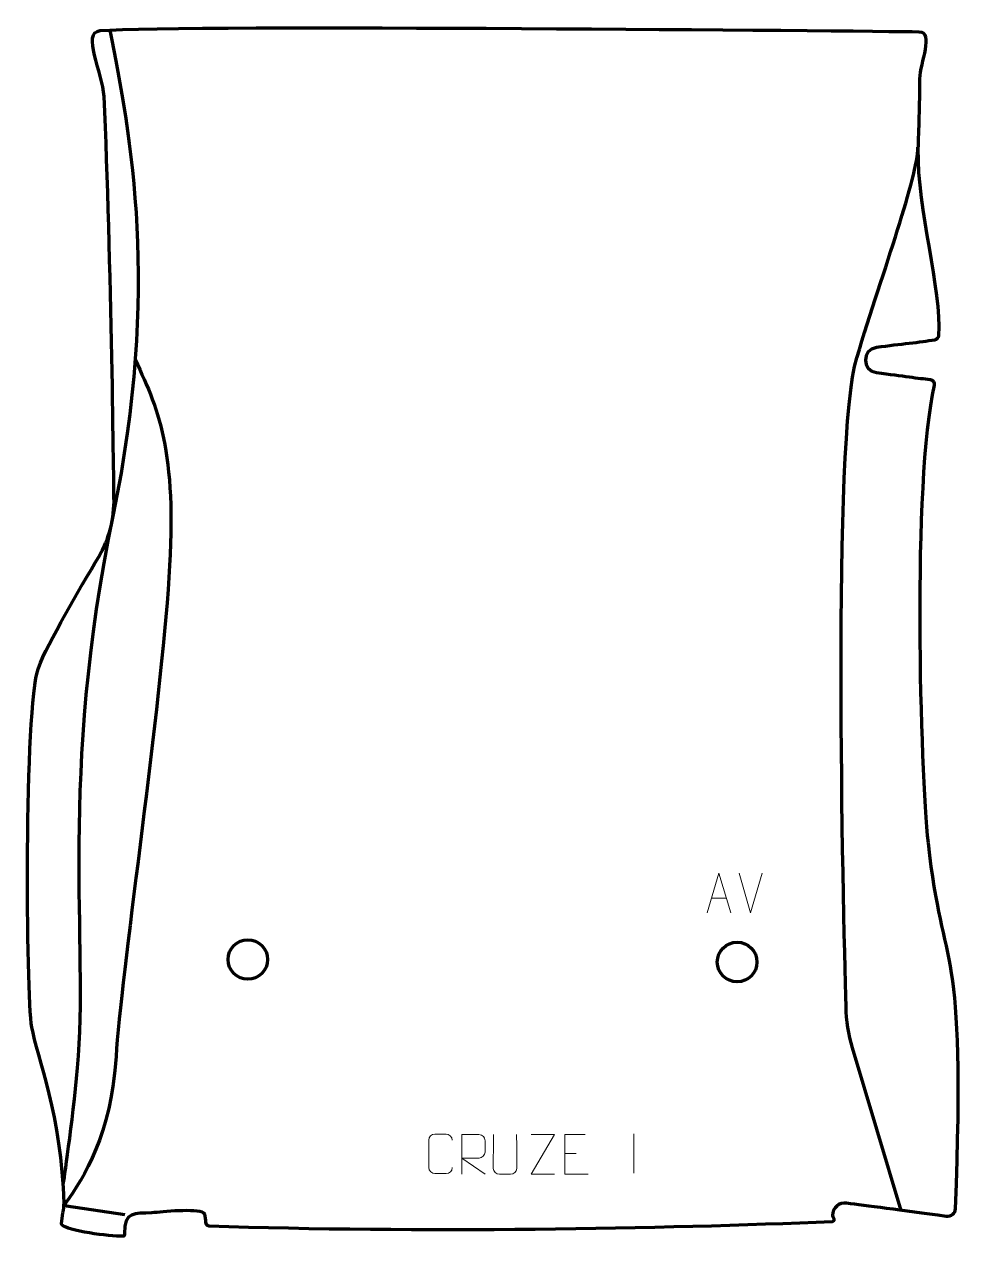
# Model space of a CAD drawing. Header units: millimetres. Extents: x 325 to 920, y -381 to 384.
import ezdxf

# ---------------------------------------------------------------- set-up
doc = ezdxf.new("R2010")
doc.units = ezdxf.units.MM
doc.header["$MEASUREMENT"] = 0
doc.layers.add('layer 2', color=7, linetype='Continuous')
doc.layers.add('layer 3', color=7, linetype='Continuous')

msp = doc.modelspace()

# ---------------------------------------------------------------- linework, layer by layer
at = {"layer": 'layer 2', "color": 142, "lineweight": 158}
for centre in [(466.6345, -206.5048), (775.5212, -208.0961)]:
    msp.add_ellipse(centre, major_axis=(0, 12.5), ratio=1, dxfattribs=at)
at = {"layer": 'layer 2', "color": 142, "lineweight": 200}
for points, knots in [([(379.4518, 380.0748), (392.8415, 313.6996), (411.0902, 216.5375), (381.6061, 74.2786), (381.6061, 74.2786), (347.0152, -92.6205), (366.1397, -195.4154), (358.968, -274.9022), (358.968, -274.9022), (355.7881, -310.1468), (350.0622, -347.8111), (350.0622, -347.8111)], [0, 0, 0, 0, 0.25, 0.25, 0.25, 0.25, 0.5, 0.5, 0.5, 0.5, 1, 1, 1, 1]), ([(879.0971, -364.895), (879.0971, -364.895), (848.4284, -262.2265), (848.4284, -262.2265), (848.4284, -262.2265), (845.9142, -253.8089), (844.5203, -245.0992), (844.2822, -236.3171), (844.2822, -236.3171), (842.4852, -170.1434), (835.4995, 122.6593), (851.0294, 173.133), (851.0294, 173.133), (868.5607, 230.1084), (889.436, 287.5812), (889.6773, 306.1662)], [0, 0, 0, 0, 0.2, 0.2, 0.2, 0.2, 0.4, 0.4, 0.4, 0.4, 0.6, 0.6, 0.6, 0.6, 1, 1, 1, 1]), ([(395.4503, 172.1418), (411.4311, 138.5115), (422.5331, 111.2877), (416.3418, 26.9103), (416.3418, 26.9103), (409.9671, -59.9507), (386.4615, -217.5294), (383.47, -267.7297), (383.47, -267.7297), (380.5631, -316.5785), (362.9983, -344.1766), (351.5647, -360.3726), (351.5647, -360.3726), (351.1379, -360.9794), (351.4977, -361.8257), (352.2315, -361.9389), (352.2315, -361.9389), (352.2315, -361.9389), (388.9027, -367.534), (388.9027, -367.534)], [0, 0, 0, 0, 0.16666667, 0.16666667, 0.16666667, 0.16666667, 0.33333333, 0.33333333, 0.33333333, 0.33333333, 0.5, 0.5, 0.5, 0.5, 0.66666667, 0.66666667, 0.66666667, 0.66666667, 1, 1, 1, 1])]:
    msp.add_open_spline(points, degree=3, knots=knots, dxfattribs=at)
at = {"layer": 'layer 3', "color": 242, "lineweight": 158}
msp.add_open_spline([(388.826, -379.3291), (388.6607, -365.1205), (395.1173, -367.1246), (406.0393, -366.3155), (406.0393, -366.3155), (412.4916, -365.8376), (434.0849, -363.4658), (438.9116, -366.5094), (438.9116, -366.5094), (440.9763, -368.1029), (438.7099, -374.6531), (442.3112, -374.7766), (442.3112, -374.7766), (573.1804, -379.2639), (729.1074, -376.621), (835.5328, -371.9907), (835.5328, -371.9907), (838.0476, -371.8813), (835.6435, -368.0072), (835.6435, -368.0072), (835.6435, -368.0072), (835.7751, -363.2676), (839.9746, -359.6816), (844.6761, -360.2951), (844.6761, -360.2951), (856.4528, -361.8322), (879.1939, -364.8131), (907.5403, -368.5872), (907.5403, -368.5872), (910.4621, -368.9763), (913.0867, -366.764), (913.1993, -363.818), (913.1993, -363.818), (919.8611, -188.836), (905.5613, -219.4706), (896.0521, -132.7969), (896.0521, -132.7969), (891.1559, -88.1677), (885.7027, 94.6812), (899.9916, 155.9319), (899.9916, 155.9319), (900.4051, 157.7036), (899.1661, 159.4364), (897.3549, 159.6054), (897.3549, 159.6054), (890.0024, 160.2915), (880.6559, 161.7499), (863.5585, 163.8641), (863.5585, 163.8641), (854.2321, 165.0177), (854.1795, 178.528), (863.4985, 179.7402), (863.4985, 179.7402), (879.1491, 181.7761), (890.7788, 182.8471), (900.15, 184.406), (900.15, 184.406), (901.5167, 184.6336), (902.5387, 185.7692), (902.6374, 187.1513), (902.6374, 187.1513), (904.7485, 216.597), (888.9017, 266.3605), (889.6774, 305.1661), (889.6774, 305.1661), (890.0394, 316.6966), (890.6415, 332.6048), (890.7577, 349.3804), (890.7577, 349.3804), (890.8257, 359.1967), (900.032, 378.8621), (890.3175, 379.0174), (890.3175, 379.0174), (857.6341, 379.5398), (426.1481, 383.7436), (373.4974, 379.725), (373.4974, 379.725), (361.3451, 378.7975), (375.161, 353.4412), (375.88, 338.0813), (375.88, 338.0813), (380.5744, 237.7944), (382.1429, 84.9548), (382.1429, 84.9548), (382.1429, 84.9548), (382.4889, 71.8473), (379.1457, 58.9089), (372.5011, 47.6059), (372.5011, 47.6059), (360.5081, 27.204), (340.4526, -6.2376), (334.4646, -22.6089), (334.4646, -22.6089), (325.4998, -47.1175), (326.5715, -229.0841), (330.281, -249.1621), (330.281, -249.1621), (333.6677, -267.4935), (349.4058, -305.9498), (350.601, -360.3466), (350.601, -360.3466), (350.6704, -363.5061), (349.3497, -368.7884), (348.9892, -373.1527), (348.9892, -373.1527), (348.674, -376.9682), (375.9288, -381.0364), (385.7473, -381.063), (385.7473, -381.063), (388.777, -381.0711), (388.8503, -381.4709), (388.826, -379.3291)], degree=3, knots=[0, 0, 0, 0, 0.03448276, 0.03448276, 0.03448276, 0.03448276, 0.06896552, 0.06896552, 0.06896552, 0.06896552, 0.10344828, 0.10344828, 0.10344828, 0.10344828, 0.13793103, 0.13793103, 0.13793103, 0.13793103, 0.17241379, 0.17241379, 0.17241379, 0.17241379, 0.20689655, 0.20689655, 0.20689655, 0.20689655, 0.24137931, 0.24137931, 0.24137931, 0.24137931, 0.27586207, 0.27586207, 0.27586207, 0.27586207, 0.31034483, 0.31034483, 0.31034483, 0.31034483, 0.34482759, 0.34482759, 0.34482759, 0.34482759, 0.37931034, 0.37931034, 0.37931034, 0.37931034, 0.4137931, 0.4137931, 0.4137931, 0.4137931, 0.44827586, 0.44827586, 0.44827586, 0.44827586, 0.48275862, 0.48275862, 0.48275862, 0.48275862, 0.51724138, 0.51724138, 0.51724138, 0.51724138, 0.55172414, 0.55172414, 0.55172414, 0.55172414, 0.5862069, 0.5862069, 0.5862069, 0.5862069, 0.62068966, 0.62068966, 0.62068966, 0.62068966, 0.65517241, 0.65517241, 0.65517241, 0.65517241, 0.68965517, 0.68965517, 0.68965517, 0.68965517, 0.72413793, 0.72413793, 0.72413793, 0.72413793, 0.75862069, 0.75862069, 0.75862069, 0.75862069, 0.79310345, 0.79310345, 0.79310345, 0.79310345, 0.82758621, 0.82758621, 0.82758621, 0.82758621, 0.86206897, 0.86206897, 0.86206897, 0.86206897, 0.89655172, 0.89655172, 0.89655172, 0.89655172, 0.93103448, 0.93103448, 0.93103448, 0.93103448, 1, 1, 1, 1], dxfattribs=at)
at = {"layer": 'layer 3', "color": 250, "lineweight": 9}
for points, knots in [([(756.6904, -177.0246), (756.6904, -177.0246), (764.0605, -152.0738), (764.0605, -152.0738), (764.0605, -152.0738), (764.0605, -152.0738), (771.6297, -177.0246), (771.6297, -177.0246)], [0, 0, 0, 0, 0.33333333, 0.33333333, 0.33333333, 0.33333333, 1, 1, 1, 1]), ([(595.7321, -337.8264), (595.5923, -340.1498), (593.9151, -341.6294), (591.7674, -341.6402), (591.7674, -341.6402), (589.4355, -341.6398), (587.1036, -341.6398), (584.7721, -341.6402), (584.7721, -341.6402), (582.8471, -341.7456), (580.875, -339.8611), (580.8862, -337.8438), (580.8862, -337.8438), (580.8866, -332.0737), (580.8866, -326.304), (580.8862, -320.5347), (580.8862, -320.5347), (580.8904, -318.3966), (582.6371, -316.6774), (584.7895, -316.6909), (584.7895, -316.6909), (587.1152, -316.6909), (589.4413, -316.6909), (591.7674, -316.6909), (591.7674, -316.6909), (593.714, -316.6554), (595.7054, -318.1469), (595.7321, -320.5845)], [0, 0, 0, 0, 0.125, 0.125, 0.125, 0.125, 0.25, 0.25, 0.25, 0.25, 0.375, 0.375, 0.375, 0.375, 0.5, 0.5, 0.5, 0.5, 0.625, 0.625, 0.625, 0.625, 0.75, 0.75, 0.75, 0.75, 1, 1, 1, 1]), ([(601.7478, -341.9856), (601.7478, -341.9856), (601.7478, -317.0321), (601.7478, -317.0321), (601.7478, -317.0321), (605.3426, -317.0321), (608.9381, -317.0321), (612.5333, -317.0321), (612.5333, -317.0321), (614.8586, -317.0698), (616.4159, -318.5598), (616.4118, -320.9262), (616.4118, -320.9262), (616.4114, -322.9617), (616.4114, -326.0211), (616.4118, -328.0571), (616.4118, -328.0571), (616.4053, -329.9326), (614.593, -331.8744), (612.5835, -331.8935), (612.5835, -331.8935), (612.5835, -331.8935), (601.7478, -331.8935), (601.7478, -331.8935), (601.7478, -331.8935), (601.7478, -331.8935), (616.4025, -341.9856), (616.4025, -341.9856)], [0, 0, 0, 0, 0.125, 0.125, 0.125, 0.125, 0.25, 0.25, 0.25, 0.25, 0.375, 0.375, 0.375, 0.375, 0.5, 0.5, 0.5, 0.5, 0.625, 0.625, 0.625, 0.625, 0.75, 0.75, 0.75, 0.75, 1, 1, 1, 1]), ([(636.3452, -317.0319), (636.3448, -322.5714), (636.4406, -332.7732), (636.441, -338.3136), (636.441, -338.3136), (636.3012, -340.5531), (634.624, -341.9793), (632.4763, -341.9898), (632.4763, -341.9898), (630.1444, -341.9894), (627.8125, -341.9894), (625.481, -341.9898), (625.481, -341.9898), (623.556, -342.0913), (621.5839, -340.2748), (621.5951, -338.3303), (621.5951, -338.3303), (621.5954, -332.7684), (621.6908, -322.593), (621.6904, -317.0319)], [0, 0, 0, 0, 0.16666667, 0.16666667, 0.16666667, 0.16666667, 0.33333333, 0.33333333, 0.33333333, 0.33333333, 0.5, 0.5, 0.5, 0.5, 0.66666667, 0.66666667, 0.66666667, 0.66666667, 1, 1, 1, 1]), ([(660.2318, -341.9893), (660.2318, -341.9893), (645.6128, -341.9893), (645.6128, -341.9893), (645.6128, -341.9893), (645.6128, -341.9893), (660.2561, -317.0319), (660.2561, -317.0319), (660.2561, -317.0319), (660.2561, -317.0319), (645.6128, -317.0319), (645.6128, -317.0319)], [0, 0, 0, 0, 0.25, 0.25, 0.25, 0.25, 0.5, 0.5, 0.5, 0.5, 1, 1, 1, 1]), ([(679.5946, -317.0283), (679.5946, -317.0283), (666.7207, -317.0283), (666.7207, -317.0283), (666.7207, -317.0283), (666.7207, -317.0283), (666.7207, -341.9819), (666.7207, -341.9819), (666.7207, -341.9819), (666.7207, -341.9819), (681.5865, -341.9819), (681.5865, -341.9819)], [0, 0, 0, 0, 0.25, 0.25, 0.25, 0.25, 0.5, 0.5, 0.5, 0.5, 1, 1, 1, 1])]:
    msp.add_open_spline(points, degree=3, knots=knots, dxfattribs=at)
for points in [[(784.0469, -177.0319), (784.0469, -177.0319), (776.7259, -152.081), (776.7259, -152.081)], [(791.368, -152.081), (791.368, -152.081), (784.047, -177.0319), (784.047, -177.0319)], [(759.4127, -167.7762), (759.4127, -167.7762), (768.9074, -167.7762), (768.9074, -167.7762)], [(710.3048, -316.4209), (710.3048, -316.4209), (710.3048, -341.395), (710.3048, -341.395)], [(666.7207, -328.908), (666.7207, -328.908), (673.8888, -328.908), (673.8888, -328.908)]]:
    msp.add_open_spline(points, degree=3, dxfattribs=at)

doc.saveas('drawing.dxf')
